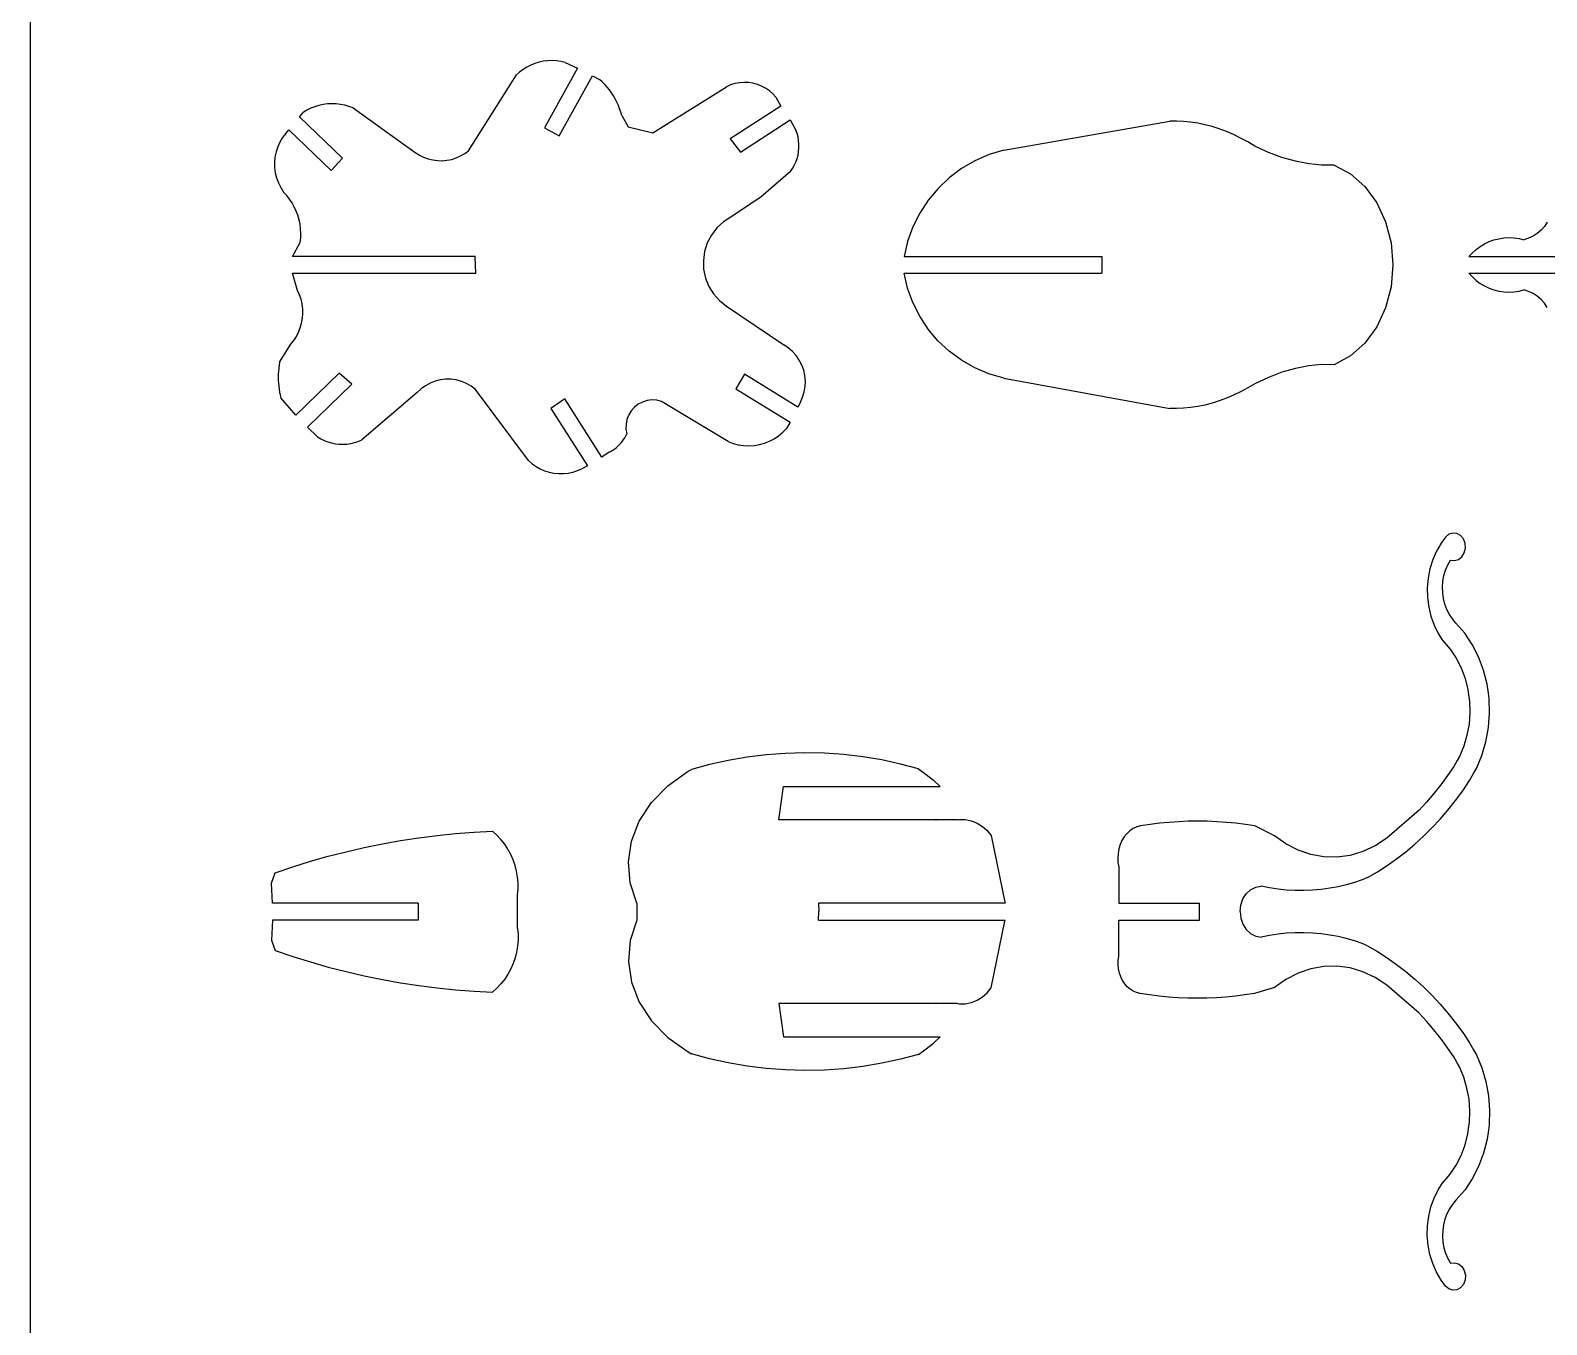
# Model space of a CAD drawing. Extents: x -79 to 65, y -73 to 71.
# Drawn here: x -79.1 to -33.84, y -34.05 to 4.57 of the extents above; entities that cross this region are included whole.
import ezdxf

# ---------------------------------------------------------------- set-up
doc = ezdxf.new("R2010")
doc.units = 0
doc.header["$MEASUREMENT"] = 0
doc.layers.get('0').update_dxf_attribs({"linetype": 'CONTINUOUS'})

msp = doc.modelspace()

# ---------------------------------------------------------------- linework, layer by layer
for p, q in [((-79.103, 71.322), (-79.103, -72.678)), ((-63.918, 3.622), (-64.043, 3.584)), ((-63.789, 3.649), (-63.918, 3.622)), ((-63.659, 3.665), (-63.789, 3.649)), ((-63.528, 3.67), (-63.659, 3.665)), ((-63.397, 3.663), (-63.528, 3.67)), ((-63.268, 3.645), (-63.397, 3.663)), ((-63.14, 3.616), (-63.268, 3.645)), ((-66.021, 0.979), (-64.594, 3.239)), ((-64.497, 3.327), (-64.594, 3.239)), ((-64.392, 3.406), (-64.497, 3.327)), ((-64.281, 3.475), (-64.392, 3.406)), ((-64.164, 3.535), (-64.281, 3.475)), ((-64.043, 3.584), (-64.164, 3.535)), ((-62.768, 3.442), (-63.757, 1.657)), ((-63.315, 1.423), (-62.323, 3.215)), ((-63.14, 3.616), (-62.768, 3.442)), ((-62.323, 3.215), (-62.109, 3.103)), ((-62.03, 3.031), (-62.109, 3.103)), ((-61.954, 2.955), (-62.03, 3.031)), ((-61.883, 2.875), (-61.954, 2.955)), ((-61.816, 2.792), (-61.883, 2.875)), ((-61.753, 2.706), (-61.816, 2.792)), ((-60.52, 1.515), (-58.326, 2.887)), ((-58.201, 2.942), (-58.326, 2.887)), ((-58.071, 2.982), (-58.201, 2.942)), ((-57.937, 3.007), (-58.071, 2.982)), ((-57.801, 3.018), (-57.937, 3.007)), ((-57.665, 3.012), (-57.801, 3.018)), ((-57.531, 2.992), (-57.665, 3.012)), ((-57.399, 2.957), (-57.531, 2.992)), ((-57.273, 2.907), (-57.399, 2.957)), ((-57.152, 2.843), (-57.273, 2.907)), ((-57.04, 2.767), (-57.152, 2.843)), ((-56.937, 2.678), (-57.04, 2.767)), ((-70.612, 2.292), (-70.734, 2.245)), ((-70.488, 2.329), (-70.612, 2.292)), ((-70.361, 2.356), (-70.488, 2.329)), ((-70.232, 2.373), (-70.361, 2.356)), ((-70.102, 2.38), (-70.232, 2.373)), ((-69.972, 2.376), (-70.102, 2.38)), ((-69.843, 2.361), (-69.972, 2.376)), ((-69.715, 2.337), (-69.843, 2.361)), ((-69.59, 2.302), (-69.715, 2.337)), ((-69.468, 2.257), (-69.59, 2.302)), ((-61.695, 2.616), (-61.753, 2.706)), ((-61.642, 2.523), (-61.695, 2.616)), ((-61.593, 2.428), (-61.642, 2.523)), ((-61.549, 2.331), (-61.593, 2.428)), ((-61.511, 2.231), (-61.549, 2.331)), ((-56.704, 2.312), (-58.211, 1.336)), ((-56.844, 2.578), (-56.937, 2.678)), ((-56.844, 2.578), (-56.704, 2.312)), ((-71.066, 1.993), (-70.962, 2.122)), ((-69.78, 0.752), (-71.066, 1.993)), ((-70.85, 2.188), (-70.962, 2.122)), ((-70.734, 2.245), (-70.85, 2.188)), ((-69.468, 2.257), (-67.61, 0.925)), ((-61.477, 2.129), (-61.511, 2.231)), ((-61.449, 2.026), (-61.477, 2.129)), ((-61.449, 2.026), (-61.261, 1.69)), ((-57.908, 0.937), (-56.418, 1.903)), ((-56.418, 1.903), (-56.252, 1.596)), ((-50.045, 0.996), (-45.092, 1.857)), ((-44.885, 1.861), (-45.092, 1.857)), ((-44.676, 1.852), (-44.885, 1.861)), ((-44.466, 1.831), (-44.676, 1.852)), ((-44.254, 1.799), (-44.466, 1.831)), ((-71.57, 1.371), (-71.652, 1.236)), ((-71.474, 1.495), (-71.57, 1.371)), ((-71.474, 1.495), (-71.381, 1.602)), ((-71.381, 1.602), (-70.127, 0.392)), ((-63.757, 1.657), (-63.315, 1.423)), ((-61.261, 1.69), (-60.52, 1.515)), ((-56.215, 1.493), (-56.252, 1.596)), ((-56.186, 1.388), (-56.215, 1.493)), ((-56.167, 1.281), (-56.186, 1.388)), ((-44.041, 1.754), (-44.254, 1.799)), ((-43.828, 1.698), (-44.041, 1.754)), ((-43.614, 1.63), (-43.828, 1.698)), ((-43.4, 1.55), (-43.614, 1.63)), ((-43.186, 1.459), (-43.4, 1.55)), ((-42.973, 1.356), (-43.186, 1.459)), ((-71.767, 0.944), (-71.8, 0.789)), ((-71.718, 1.093), (-71.767, 0.944)), ((-71.652, 1.236), (-71.718, 1.093)), ((-67.61, 0.925), (-67.49, 0.848)), ((-66.136, 0.894), (-66.021, 0.979)), ((-58.211, 1.336), (-57.908, 0.937)), ((-56.186, 0.848), (-56.167, 0.955)), ((-56.158, 1.173), (-56.167, 1.281)), ((-56.167, 0.955), (-56.158, 1.064)), ((-56.158, 1.064), (-56.158, 1.173)), ((-50.045, 0.996), (-50.485, 0.862)), ((-42.762, 1.242), (-42.973, 1.356)), ((-42.552, 1.117), (-42.762, 1.242)), ((-42.146, 0.928), (-42.552, 1.117)), ((-41.741, 0.776), (-42.146, 0.928)), ((-71.8, 0.789), (-71.814, 0.633)), ((-71.814, 0.633), (-71.812, 0.475)), ((-71.812, 0.475), (-71.791, 0.319)), ((-70.127, 0.392), (-69.78, 0.752)), ((-67.49, 0.848), (-67.362, 0.785)), ((-67.362, 0.785), (-67.228, 0.736)), ((-67.228, 0.736), (-67.09, 0.702)), ((-67.09, 0.702), (-66.949, 0.684)), ((-66.949, 0.684), (-66.806, 0.681)), ((-66.806, 0.681), (-66.665, 0.693)), ((-66.665, 0.693), (-66.525, 0.721)), ((-66.525, 0.721), (-66.389, 0.765)), ((-66.389, 0.765), (-66.259, 0.822)), ((-66.259, 0.822), (-66.136, 0.894)), ((-56.351, 0.447), (-56.297, 0.542)), ((-56.297, 0.542), (-56.251, 0.64)), ((-56.251, 0.64), (-56.214, 0.743)), ((-56.214, 0.743), (-56.186, 0.848)), ((-50.907, 0.678), (-51.305, 0.447)), ((-50.485, 0.862), (-50.907, 0.678)), ((-41.339, 0.662), (-41.741, 0.776)), ((-40.942, 0.585), (-41.339, 0.662)), ((-40.555, 0.548), (-40.942, 0.585)), ((-40.178, 0.55), (-40.555, 0.548)), ((-40.178, 0.55), (-39.695, 0.289)), ((-71.791, 0.319), (-71.753, 0.166)), ((-71.753, 0.166), (-71.698, 0.018)), ((-71.698, 0.018), (-71.627, -0.122)), ((-56.414, 0.358), (-57.289, -0.396)), ((-56.414, 0.358), (-56.351, 0.447)), ((-51.673, 0.17), (-52.007, -0.146)), ((-51.305, 0.447), (-51.673, 0.17)), ((-39.695, 0.289), (-39.267, -0.093)), ((-71.627, -0.122), (-71.541, -0.254)), ((-71.449, -0.355), (-71.541, -0.254)), ((-71.364, -0.463), (-71.449, -0.355)), ((-57.289, -0.396), (-58.191, -1.001)), ((-52.007, -0.146), (-52.301, -0.5)), ((-39.267, -0.093), (-38.912, -0.58)), ((-71.288, -0.577), (-71.364, -0.463)), ((-71.222, -0.697), (-71.288, -0.577)), ((-71.164, -0.821), (-71.222, -0.697)), ((-71.116, -0.949), (-71.164, -0.821)), ((-52.553, -0.885), (-52.758, -1.297)), ((-52.301, -0.5), (-52.553, -0.885)), ((-38.912, -0.58), (-38.647, -1.148)), ((-71.078, -1.081), (-71.116, -0.949)), ((-71.05, -1.215), (-71.078, -1.081)), ((-71.033, -1.351), (-71.05, -1.215)), ((-71.026, -1.488), (-71.033, -1.351)), ((-58.61, -1.327), (-58.772, -1.539)), ((-58.415, -1.146), (-58.61, -1.327)), ((-58.191, -1.001), (-58.415, -1.146)), ((-52.758, -1.297), (-52.914, -1.73)), ((-38.647, -1.148), (-38.483, -1.773)), ((-33.906, -1.282), (-34.004, -1.393)), ((-33.824, -1.158), (-33.906, -1.282)), ((-71.272, -2.178), (-71.043, -1.761)), ((-71.043, -1.761), (-71.029, -1.625)), ((-71.029, -1.625), (-71.026, -1.488)), ((-58.895, -1.775), (-58.976, -2.03)), ((-58.772, -1.539), (-58.895, -1.775)), ((-52.914, -1.73), (-53.019, -2.178)), ((-38.483, -1.773), (-38.427, -2.428)), ((-35.821, -1.876), (-35.691, -1.799)), ((-35.691, -1.799), (-35.554, -1.734)), ((-35.554, -1.734), (-35.412, -1.683)), ((-35.412, -1.683), (-35.265, -1.646)), ((-35.265, -1.646), (-35.116, -1.624)), ((-35.116, -1.624), (-34.965, -1.616)), ((-34.965, -1.616), (-34.814, -1.622)), ((-34.814, -1.622), (-34.664, -1.644)), ((-34.664, -1.644), (-34.517, -1.679)), ((-34.376, -1.634), (-34.517, -1.679)), ((-34.241, -1.571), (-34.376, -1.634)), ((-34.117, -1.49), (-34.241, -1.571)), ((-34.004, -1.393), (-34.117, -1.49)), ((-65.819, -2.178), (-71.272, -2.178)), ((-65.805, -2.678), (-65.819, -2.178)), ((-58.976, -2.03), (-59.012, -2.294)), ((-53.019, -2.178), (-47.117, -2.178)), ((-47.117, -2.178), (-47.117, -2.678)), ((-36.157, -2.178), (-36.055, -2.067)), ((-36.157, -2.178), (-29.754, -2.178)), ((-36.055, -2.067), (-35.942, -1.966)), ((-35.942, -1.966), (-35.821, -1.876)), ((-71.272, -2.678), (-65.805, -2.678)), ((-71.124, -3.188), (-71.272, -2.678)), ((-59.012, -2.294), (-59.003, -2.56)), ((-59.003, -2.56), (-58.947, -2.821)), ((-53.019, -2.678), (-47.117, -2.678)), ((-52.915, -3.123), (-53.019, -2.678)), ((-38.427, -2.428), (-38.483, -3.082)), ((-36.157, -2.678), (-36.055, -2.789)), ((-36.157, -2.678), (-29.754, -2.678)), ((-58.947, -2.821), (-58.849, -3.069)), ((-58.849, -3.069), (-58.709, -3.296)), ((-52.759, -3.553), (-52.915, -3.123)), ((-38.483, -3.082), (-38.647, -3.708)), ((-36.055, -2.789), (-35.942, -2.89)), ((-35.942, -2.89), (-35.821, -2.98)), ((-35.821, -2.98), (-35.691, -3.057)), ((-35.691, -3.057), (-35.554, -3.121)), ((-35.554, -3.121), (-35.412, -3.172)), ((-71.066, -3.319), (-71.124, -3.188)), ((-71.021, -3.455), (-71.066, -3.319)), ((-70.99, -3.595), (-71.021, -3.455)), ((-70.972, -3.737), (-70.99, -3.595)), ((-58.709, -3.296), (-58.532, -3.495)), ((-58.532, -3.495), (-58.324, -3.662)), ((-52.554, -3.961), (-52.759, -3.553)), ((-35.412, -3.172), (-35.265, -3.209)), ((-35.265, -3.209), (-35.116, -3.232)), ((-35.116, -3.232), (-34.965, -3.24)), ((-34.965, -3.24), (-34.814, -3.233)), ((-34.814, -3.233), (-34.664, -3.212)), ((-34.664, -3.212), (-34.517, -3.177)), ((-34.376, -3.221), (-34.517, -3.177)), ((-34.241, -3.285), (-34.376, -3.221)), ((-34.117, -3.366), (-34.241, -3.285)), ((-34.004, -3.463), (-34.117, -3.366)), ((-33.906, -3.574), (-34.004, -3.463)), ((-33.824, -3.698), (-33.906, -3.574)), ((-71.004, -4.165), (-70.98, -4.023)), ((-70.98, -4.023), (-70.969, -3.881)), ((-70.969, -3.881), (-70.972, -3.737)), ((-58.324, -3.662), (-56.614, -4.819)), ((-52.303, -4.343), (-52.554, -3.961)), ((-38.647, -3.708), (-38.912, -4.276)), ((-71.159, -4.564), (-71.094, -4.436)), ((-71.094, -4.436), (-71.043, -4.303)), ((-71.043, -4.303), (-71.004, -4.165)), ((-52.008, -4.692), (-52.303, -4.343)), ((-38.912, -4.276), (-39.267, -4.762)), ((-71.661, -5.336), (-71.324, -4.798)), ((-71.324, -4.798), (-71.236, -4.685)), ((-71.236, -4.685), (-71.159, -4.564)), ((-56.476, -4.908), (-56.614, -4.819)), ((-56.352, -5.015), (-56.476, -4.908)), ((-51.674, -5.004), (-52.008, -4.692)), ((-39.267, -4.762), (-39.695, -5.145)), ((-71.676, -5.424), (-71.687, -5.513)), ((-71.661, -5.336), (-71.676, -5.424)), ((-56.241, -5.137), (-56.352, -5.015)), ((-56.148, -5.272), (-56.241, -5.137)), ((-56.072, -5.417), (-56.148, -5.272)), ((-56.016, -5.572), (-56.072, -5.417)), ((-51.306, -5.276), (-51.674, -5.004)), ((-50.908, -5.503), (-51.306, -5.276)), ((-40.555, -5.404), (-40.942, -5.441)), ((-40.178, -5.406), (-40.555, -5.404)), ((-39.695, -5.145), (-40.178, -5.406)), ((-71.7, -5.691), (-71.702, -5.78)), ((-71.702, -5.78), (-71.7, -5.87)), ((-71.695, -5.602), (-71.7, -5.691)), ((-71.7, -5.87), (-71.695, -5.959)), ((-71.687, -5.513), (-71.695, -5.602)), ((-69.884, -5.659), (-71.176, -6.91)), ((-69.503, -5.986), (-69.884, -5.659)), ((-66.864, -5.858), (-67.02, -5.897)), ((-66.705, -5.839), (-66.864, -5.858)), ((-66.545, -5.84), (-66.705, -5.839)), ((-66.386, -5.862), (-66.545, -5.84)), ((-66.232, -5.905), (-66.386, -5.862)), ((-57.786, -5.694), (-58.041, -6.124)), ((-56.194, -6.678), (-57.786, -5.694)), ((-55.981, -5.732), (-56.016, -5.572)), ((-55.966, -5.895), (-55.981, -5.732)), ((-50.486, -5.682), (-50.908, -5.503)), ((-50.045, -5.81), (-50.486, -5.682)), ((-50.045, -5.81), (-45.092, -6.713)), ((-42.146, -5.784), (-42.552, -5.973)), ((-41.741, -5.632), (-42.146, -5.784)), ((-41.339, -5.517), (-41.741, -5.632)), ((-40.942, -5.441), (-41.339, -5.517)), ((-71.695, -5.959), (-71.686, -6.048)), ((-71.686, -6.048), (-71.675, -6.137)), ((-71.675, -6.137), (-71.66, -6.225)), ((-71.66, -6.225), (-71.642, -6.312)), ((-71.642, -6.312), (-71.621, -6.399)), ((-70.829, -7.27), (-69.503, -5.986)), ((-67.555, -6.238), (-69.211, -7.65)), ((-67.438, -6.127), (-67.555, -6.238)), ((-67.309, -6.033), (-67.438, -6.127)), ((-67.169, -5.955), (-67.309, -6.033)), ((-67.02, -5.897), (-67.169, -5.955)), ((-66.084, -5.966), (-66.232, -5.905)), ((-65.945, -6.046), (-66.084, -5.966)), ((-65.818, -6.143), (-65.945, -6.046)), ((-64.229, -8.269), (-65.818, -6.143)), ((-58.041, -6.124), (-56.421, -7.126)), ((-56.048, -6.378), (-56, -6.221)), ((-56, -6.221), (-55.972, -6.059)), ((-55.972, -6.059), (-55.966, -5.895)), ((-43.186, -6.315), (-43.4, -6.406)), ((-42.973, -6.212), (-43.186, -6.315)), ((-42.762, -6.098), (-42.973, -6.212)), ((-42.552, -5.973), (-42.762, -6.098)), ((-71.176, -6.91), (-71.621, -6.399)), ((-63.151, -6.43), (-63.561, -6.716)), ((-63.561, -6.716), (-62.474, -8.423)), ((-62.044, -8.167), (-63.151, -6.43)), ((-61.165, -6.784), (-61.241, -6.907)), ((-61.069, -6.677), (-61.165, -6.784)), ((-60.955, -6.588), (-61.069, -6.677)), ((-60.828, -6.521), (-60.955, -6.588)), ((-60.69, -6.478), (-60.828, -6.521)), ((-60.547, -6.46), (-60.69, -6.478)), ((-60.403, -6.468), (-60.547, -6.46)), ((-60.263, -6.501), (-60.403, -6.468)), ((-58.27, -7.698), (-60.263, -6.501)), ((-56.116, -6.528), (-56.194, -6.678)), ((-56.116, -6.528), (-56.048, -6.378)), ((-44.885, -6.716), (-45.092, -6.713)), ((-44.676, -6.708), (-44.885, -6.716)), ((-44.466, -6.687), (-44.676, -6.708)), ((-44.254, -6.655), (-44.466, -6.687)), ((-44.041, -6.61), (-44.254, -6.655)), ((-43.828, -6.554), (-44.041, -6.61)), ((-43.614, -6.486), (-43.828, -6.554)), ((-43.4, -6.406), (-43.614, -6.486)), ((-61.321, -7.183), (-61.323, -7.327)), ((-61.293, -7.042), (-61.321, -7.183)), ((-61.241, -6.907), (-61.293, -7.042)), ((-56.421, -7.126), (-56.533, -7.308)), ((-70.53, -7.556), (-70.829, -7.27)), ((-70.53, -7.556), (-70.432, -7.617)), ((-70.432, -7.617), (-70.328, -7.668)), ((-70.328, -7.668), (-70.221, -7.711)), ((-69.316, -7.696), (-69.211, -7.65)), ((-61.47, -7.743), (-61.43, -7.693)), ((-61.43, -7.693), (-61.393, -7.64)), ((-61.393, -7.64), (-61.358, -7.585)), ((-61.358, -7.585), (-61.327, -7.528)), ((-61.327, -7.528), (-61.299, -7.47)), ((-61.323, -7.327), (-61.299, -7.47)), ((-57.184, -7.748), (-57.036, -7.689)), ((-57.036, -7.689), (-56.896, -7.615)), ((-56.896, -7.615), (-56.764, -7.526)), ((-56.764, -7.526), (-56.643, -7.423)), ((-56.643, -7.423), (-56.533, -7.308)), ((-70.221, -7.711), (-70.111, -7.743)), ((-70.111, -7.743), (-69.997, -7.767)), ((-69.997, -7.767), (-69.883, -7.78)), ((-69.883, -7.78), (-69.768, -7.783)), ((-69.768, -7.783), (-69.652, -7.776)), ((-69.652, -7.776), (-69.538, -7.759)), ((-69.538, -7.759), (-69.426, -7.733)), ((-69.426, -7.733), (-69.316, -7.696)), ((-61.825, -8.021), (-62.044, -8.167)), ((-61.825, -8.021), (-61.767, -7.991)), ((-61.767, -7.991), (-61.712, -7.957)), ((-61.712, -7.957), (-61.659, -7.92)), ((-61.659, -7.92), (-61.608, -7.88)), ((-61.608, -7.88), (-61.56, -7.837)), ((-61.56, -7.837), (-61.514, -7.791)), ((-61.514, -7.791), (-61.47, -7.743)), ((-58.27, -7.698), (-58.122, -7.755)), ((-58.122, -7.755), (-57.968, -7.796)), ((-57.968, -7.796), (-57.811, -7.82)), ((-57.811, -7.82), (-57.652, -7.828)), ((-57.652, -7.828), (-57.494, -7.818)), ((-57.494, -7.818), (-57.337, -7.792)), ((-57.337, -7.792), (-57.184, -7.748)), ((-64.229, -8.269), (-64.121, -8.363)), ((-64.121, -8.363), (-64.004, -8.445)), ((-64.004, -8.445), (-63.88, -8.514)), ((-63.88, -8.514), (-63.749, -8.571)), ((-63.749, -8.571), (-63.613, -8.614)), ((-62.907, -8.612), (-62.771, -8.569)), ((-62.771, -8.569), (-62.64, -8.512)), ((-62.474, -8.423), (-62.64, -8.512)), ((-63.613, -8.614), (-63.473, -8.642)), ((-63.473, -8.642), (-63.331, -8.657)), ((-63.331, -8.657), (-63.188, -8.656)), ((-63.188, -8.656), (-63.046, -8.641)), ((-63.046, -8.641), (-62.907, -8.612)), ((-36.988, -10.732), (-37.127, -10.969)), ((-36.854, -10.555), (-36.988, -10.732)), ((-36.756, -10.469), (-36.854, -10.555)), ((-36.639, -10.43), (-36.756, -10.469)), ((-36.518, -10.441), (-36.639, -10.43)), ((-36.407, -10.503), (-36.518, -10.441)), ((-36.322, -10.606), (-36.407, -10.503)), ((-36.271, -10.738), (-36.322, -10.606)), ((-36.262, -10.883), (-36.271, -10.738)), ((-37.239, -11.225), (-37.323, -11.495)), ((-37.127, -10.969), (-37.239, -11.225)), ((-36.789, -11.379), (-36.708, -11.235)), ((-36.708, -11.235), (-36.587, -11.253)), ((-36.587, -11.253), (-36.469, -11.22)), ((-36.469, -11.22), (-36.367, -11.14)), ((-36.367, -11.14), (-36.296, -11.023)), ((-36.296, -11.023), (-36.262, -10.883)), ((-37.323, -11.495), (-37.378, -11.777)), ((-36.934, -11.868), (-36.903, -11.698)), ((-36.903, -11.698), (-36.854, -11.534)), ((-36.854, -11.534), (-36.789, -11.379)), ((-37.378, -11.777), (-37.402, -12.064)), ((-37.402, -12.064), (-37.396, -12.353)), ((-36.946, -12.041), (-36.934, -11.868)), ((-36.94, -12.214), (-36.946, -12.041)), ((-36.916, -12.385), (-36.94, -12.214)), ((-37.396, -12.353), (-37.36, -12.638)), ((-37.36, -12.638), (-37.294, -12.916)), ((-36.875, -12.552), (-36.916, -12.385)), ((-36.815, -12.71), (-36.875, -12.552)), ((-37.294, -12.916), (-37.199, -13.181)), ((-36.74, -12.859), (-36.815, -12.71)), ((-36.649, -12.994), (-36.74, -12.859)), ((-36.545, -13.115), (-36.649, -12.994)), ((-36.285, -13.418), (-36.545, -13.115)), ((-37.199, -13.181), (-37.077, -13.43)), ((-37.077, -13.43), (-36.954, -13.62)), ((-36.059, -13.757), (-36.285, -13.418)), ((-36.954, -13.62), (-36.721, -13.891)), ((-36.721, -13.891), (-36.541, -14.161)), ((-35.87, -14.128), (-36.059, -13.757)), ((-36.541, -14.161), (-36.391, -14.455)), ((-36.391, -14.455), (-36.274, -14.77)), ((-35.722, -14.524), (-35.87, -14.128)), ((-36.274, -14.77), (-36.19, -15.1)), ((-35.618, -14.94), (-35.722, -14.524)), ((-36.19, -15.1), (-36.158, -15.329)), ((-36.158, -15.329), (-36.143, -15.441)), ((-35.579, -15.213), (-35.618, -14.94)), ((-35.558, -15.368), (-35.579, -15.213)), ((-35.543, -15.802), (-35.558, -15.368)), ((-36.131, -15.785), (-36.156, -16.129)), ((-36.143, -15.441), (-36.131, -15.785)), ((-35.575, -16.235), (-35.543, -15.802)), ((-36.156, -16.129), (-36.218, -16.466)), ((-35.652, -16.659), (-35.575, -16.235)), ((-36.218, -16.466), (-36.314, -16.791)), ((-35.773, -17.068), (-35.652, -16.659)), ((-57.707, -17.118), (-58.272, -17.215)), ((-57.136, -17.048), (-57.707, -17.118)), ((-56.559, -17.005), (-57.136, -17.048)), ((-55.979, -16.989), (-56.559, -17.005)), ((-55.4, -17.001), (-55.979, -16.989)), ((-54.823, -17.041), (-55.4, -17.001)), ((-54.25, -17.108), (-54.823, -17.041)), ((-53.685, -17.202), (-54.25, -17.108)), ((-36.444, -17.099), (-36.509, -17.214)), ((-36.314, -16.791), (-36.444, -17.099)), ((-35.937, -17.456), (-35.773, -17.068)), ((-60.069, -17.973), (-59.47, -17.541)), ((-59.47, -17.541), (-59.368, -17.49)), ((-58.826, -17.34), (-59.368, -17.49)), ((-58.272, -17.215), (-58.826, -17.34)), ((-53.129, -17.323), (-53.685, -17.202)), ((-52.585, -17.47), (-53.129, -17.323)), ((-52.585, -17.47), (-52.356, -17.634)), ((-52.356, -17.634), (-52.141, -17.807)), ((-36.612, -17.397), (-36.794, -17.667)), ((-36.509, -17.214), (-36.612, -17.397)), ((-36.14, -17.815), (-36.022, -17.607)), ((-36.022, -17.607), (-35.937, -17.456)), ((-60.559, -18.474), (-60.069, -17.973)), ((-56.754, -18.984), (-56.616, -17.99)), ((-56.616, -17.99), (-51.941, -17.99)), ((-52.141, -17.807), (-51.941, -17.99)), ((-36.995, -17.94), (-37.204, -18.203)), ((-36.794, -17.667), (-36.995, -17.94)), ((-36.345, -18.12), (-36.14, -17.815)), ((-60.924, -19.031), (-60.559, -18.474)), ((-37.421, -18.457), (-37.647, -18.699)), ((-37.204, -18.203), (-37.421, -18.457)), ((-36.786, -18.698), (-36.561, -18.414)), ((-36.561, -18.414), (-36.345, -18.12)), ((-52.07, -18.985), (-56.754, -18.984)), ((-52.07, -18.985), (-52.063, -18.984)), ((-51.43, -18.984), (-52.063, -18.984)), ((-51.43, -18.984), (-51.383, -18.977)), ((-51.383, -18.977), (-51.196, -18.982)), ((-51.196, -18.982), (-51.012, -19.019)), ((-37.647, -18.699), (-38.612, -19.535)), ((-37.264, -19.232), (-37.021, -18.971)), ((-37.021, -18.971), (-36.786, -18.698)), ((-67.503, -19.525), (-66.956, -19.456)), ((-66.956, -19.456), (-66.407, -19.399)), ((-66.407, -19.399), (-65.856, -19.357)), ((-65.856, -19.357), (-65.305, -19.328)), ((-65.173, -19.447), (-65.305, -19.328)), ((-65.053, -19.577), (-65.173, -19.447)), ((-61.155, -19.627), (-60.924, -19.031)), ((-51.012, -19.019), (-50.838, -19.087)), ((-50.838, -19.087), (-50.678, -19.184)), ((-50.678, -19.184), (-50.536, -19.307)), ((-50.536, -19.307), (-50.418, -19.452)), ((-50.418, -19.452), (-50.008, -21.448)), ((-46.367, -19.402), (-46.447, -19.5)), ((-46.277, -19.319), (-46.367, -19.402)), ((-46.178, -19.252), (-46.277, -19.319)), ((-46.071, -19.202), (-46.178, -19.252)), ((-45.961, -19.171), (-46.071, -19.202)), ((-45.678, -19.127), (-45.961, -19.171)), ((-45.394, -19.092), (-45.678, -19.127)), ((-45.11, -19.064), (-45.394, -19.092)), ((-44.825, -19.044), (-45.11, -19.064)), ((-44.54, -19.032), (-44.825, -19.044)), ((-44.254, -19.028), (-44.54, -19.032)), ((-43.969, -19.032), (-44.254, -19.028)), ((-43.684, -19.044), (-43.969, -19.032)), ((-43.399, -19.064), (-43.684, -19.044)), ((-43.115, -19.092), (-43.399, -19.064)), ((-42.831, -19.127), (-43.115, -19.092)), ((-42.548, -19.171), (-42.831, -19.127)), ((-41.961, -19.465), (-42.548, -19.171)), ((-37.516, -19.481), (-37.264, -19.232)), ((-69.672, -19.939), (-69.134, -19.816)), ((-69.134, -19.816), (-68.593, -19.706)), ((-68.593, -19.706), (-68.049, -19.609)), ((-68.049, -19.609), (-67.503, -19.525)), ((-64.943, -19.717), (-65.053, -19.577)), ((-64.845, -19.865), (-64.943, -19.717)), ((-64.76, -20.021), (-64.845, -19.865)), ((-61.225, -20.105), (-61.155, -19.627)), ((-46.609, -19.857), (-46.633, -19.991)), ((-46.569, -19.729), (-46.609, -19.857)), ((-46.515, -19.61), (-46.569, -19.729)), ((-46.447, -19.5), (-46.515, -19.61)), ((-41.623, -19.708), (-41.961, -19.465)), ((-41.261, -19.896), (-41.623, -19.708)), ((-40.882, -20.025), (-41.261, -19.896)), ((-38.957, -19.763), (-39.324, -19.936)), ((-38.612, -19.535), (-38.957, -19.763)), ((-38.045, -19.943), (-37.777, -19.719)), ((-37.777, -19.719), (-37.516, -19.481)), ((-71.265, -20.39), (-70.738, -20.226)), ((-70.738, -20.226), (-70.207, -20.076)), ((-70.207, -20.076), (-69.672, -19.939)), ((-64.688, -20.183), (-64.76, -20.021)), ((-64.63, -20.351), (-64.688, -20.183)), ((-64.586, -20.522), (-64.63, -20.351)), ((-61.246, -20.245), (-61.225, -20.105)), ((-61.193, -20.868), (-61.246, -20.245)), ((-46.633, -19.991), (-46.642, -20.127)), ((-46.642, -20.127), (-46.635, -20.263)), ((-46.635, -20.263), (-46.612, -20.396)), ((-40.492, -20.095), (-40.882, -20.025)), ((-40.098, -20.103), (-40.492, -20.095)), ((-39.706, -20.05), (-40.098, -20.103)), ((-39.324, -19.936), (-39.706, -20.05)), ((-38.89, -20.537), (-38.602, -20.353)), ((-38.602, -20.353), (-38.32, -20.155)), ((-38.32, -20.155), (-38.045, -19.943)), ((-71.906, -20.879), (-71.789, -20.566)), ((-71.789, -20.566), (-71.265, -20.39)), ((-64.556, -20.697), (-64.586, -20.522)), ((-64.541, -20.874), (-64.556, -20.697)), ((-46.612, -20.396), (-46.609, -21.479)), ((-39.346, -20.779), (-39.579, -20.859)), ((-39.185, -20.708), (-39.346, -20.779)), ((-39.185, -20.708), (-38.89, -20.537)), ((-71.878, -21.479), (-71.906, -20.879)), ((-64.555, -21.229), (-64.54, -21.052)), ((-64.555, -22.229), (-64.555, -21.229)), ((-64.54, -21.052), (-64.541, -20.874)), ((-60.998, -21.479), (-61.193, -20.868)), ((-42.907, -21.35), (-42.806, -21.193)), ((-42.806, -21.193), (-42.675, -21.073)), ((-42.675, -21.073), (-42.523, -20.997)), ((-42.523, -20.997), (-42.359, -20.971)), ((-42.11, -21.02), (-42.359, -20.971)), ((-41.857, -21.058), (-42.11, -21.02)), ((-41.601, -21.083), (-41.857, -21.058)), ((-41.343, -21.097), (-41.601, -21.083)), ((-41.084, -21.099), (-41.343, -21.097)), ((-40.826, -21.088), (-41.084, -21.099)), ((-40.57, -21.066), (-40.826, -21.088)), ((-40.315, -21.032), (-40.57, -21.066)), ((-40.065, -20.986), (-40.315, -21.032)), ((-39.819, -20.928), (-40.065, -20.986)), ((-39.579, -20.859), (-39.819, -20.928)), ((-67.53, -21.479), (-71.878, -21.479)), ((-67.53, -21.479), (-67.53, -21.979)), ((-60.998, -21.479), (-60.998, -21.979)), ((-55.573, -21.479), (-55.561, -21.729)), ((-50.007, -21.479), (-55.573, -21.479)), ((-50.008, -21.448), (-50.007, -21.479)), ((-46.609, -21.479), (-44.201, -21.479)), ((-44.201, -21.979), (-44.201, -21.479)), ((-42.992, -21.729), (-42.97, -21.533)), ((-42.97, -21.533), (-42.907, -21.35)), ((-71.878, -21.979), (-71.906, -22.578)), ((-67.53, -21.979), (-71.878, -21.979)), ((-60.998, -21.979), (-61.193, -22.589)), ((-55.573, -21.979), (-55.561, -21.729)), ((-55.573, -21.979), (-50.007, -21.979)), ((-50.418, -24.006), (-50.008, -22.009)), ((-50.008, -22.009), (-50.007, -21.979)), ((-46.612, -23.061), (-46.609, -21.979)), ((-46.609, -21.979), (-44.201, -21.979)), ((-42.992, -21.729), (-42.97, -21.925)), ((-42.97, -21.925), (-42.907, -22.107)), ((-42.907, -22.107), (-42.806, -22.264)), ((-71.906, -22.578), (-71.789, -22.892)), ((-64.541, -22.583), (-64.556, -22.76)), ((-64.555, -22.229), (-64.54, -22.406)), ((-64.54, -22.406), (-64.541, -22.583)), ((-61.193, -22.589), (-61.246, -23.213)), ((-42.806, -22.264), (-42.675, -22.385)), ((-42.675, -22.385), (-42.523, -22.46)), ((-42.523, -22.46), (-42.359, -22.486)), ((-42.11, -22.437), (-42.359, -22.486)), ((-41.857, -22.4), (-42.11, -22.437)), ((-41.601, -22.374), (-41.857, -22.4)), ((-41.343, -22.36), (-41.601, -22.374)), ((-41.084, -22.359), (-41.343, -22.36)), ((-40.826, -22.369), (-41.084, -22.359)), ((-40.57, -22.392), (-40.826, -22.369)), ((-40.315, -22.426), (-40.57, -22.392)), ((-40.065, -22.472), (-40.315, -22.426)), ((-39.819, -22.529), (-40.065, -22.472)), ((-39.579, -22.598), (-39.819, -22.529)), ((-39.346, -22.678), (-39.579, -22.598)), ((-71.789, -22.892), (-71.265, -23.068)), ((-71.265, -23.068), (-70.738, -23.231)), ((-64.586, -22.935), (-64.63, -23.107)), ((-64.556, -22.76), (-64.586, -22.935)), ((-46.629, -23.186), (-46.612, -23.061)), ((-39.185, -22.75), (-39.346, -22.678)), ((-39.185, -22.75), (-38.89, -22.92)), ((-38.89, -22.92), (-38.602, -23.105)), ((-70.738, -23.231), (-70.207, -23.381)), ((-70.207, -23.381), (-69.672, -23.518)), ((-69.672, -23.518), (-69.134, -23.642)), ((-64.76, -23.437), (-64.845, -23.593)), ((-64.688, -23.275), (-64.76, -23.437)), ((-64.63, -23.107), (-64.688, -23.275)), ((-61.246, -23.213), (-61.225, -23.352)), ((-61.225, -23.352), (-61.155, -23.831)), ((-46.632, -23.312), (-46.629, -23.186)), ((-46.62, -23.437), (-46.632, -23.312)), ((-46.594, -23.56), (-46.62, -23.437)), ((-40.882, -23.432), (-41.261, -23.562)), ((-40.492, -23.363), (-40.882, -23.432)), ((-40.098, -23.354), (-40.492, -23.363)), ((-39.706, -23.408), (-40.098, -23.354)), ((-39.324, -23.521), (-39.706, -23.408)), ((-38.957, -23.694), (-39.324, -23.521)), ((-38.602, -23.105), (-38.32, -23.303)), ((-38.32, -23.303), (-38.045, -23.514)), ((-38.045, -23.514), (-37.777, -23.739)), ((-69.134, -23.642), (-68.593, -23.752)), ((-68.593, -23.752), (-68.049, -23.849)), ((-68.049, -23.849), (-67.503, -23.932)), ((-67.503, -23.932), (-66.956, -24.002)), ((-65.053, -23.88), (-65.173, -24.01)), ((-64.943, -23.741), (-65.053, -23.88)), ((-64.845, -23.593), (-64.943, -23.741)), ((-61.155, -23.831), (-60.924, -24.427)), ((-46.554, -23.676), (-46.594, -23.56)), ((-46.5, -23.785), (-46.554, -23.676)), ((-46.434, -23.884), (-46.5, -23.785)), ((-46.358, -23.971), (-46.434, -23.884)), ((-46.272, -24.044), (-46.358, -23.971)), ((-41.623, -23.75), (-41.961, -23.992)), ((-41.261, -23.562), (-41.623, -23.75)), ((-38.612, -23.922), (-38.957, -23.694)), ((-37.647, -24.758), (-38.612, -23.922)), ((-37.777, -23.739), (-37.516, -23.976)), ((-37.516, -23.976), (-37.264, -24.225)), ((-66.956, -24.002), (-66.407, -24.058)), ((-66.407, -24.058), (-65.856, -24.101)), ((-65.856, -24.101), (-65.305, -24.13)), ((-65.173, -24.01), (-65.305, -24.13)), ((-60.924, -24.427), (-60.559, -24.983)), ((-51.196, -24.475), (-51.012, -24.438)), ((-51.012, -24.438), (-50.838, -24.37)), ((-50.838, -24.37), (-50.678, -24.274)), ((-50.678, -24.274), (-50.536, -24.151)), ((-50.536, -24.151), (-50.418, -24.006)), ((-46.178, -24.102), (-46.272, -24.044)), ((-46.078, -24.144), (-46.178, -24.102)), ((-45.975, -24.169), (-46.078, -24.144)), ((-45.692, -24.212), (-45.975, -24.169)), ((-45.408, -24.248), (-45.692, -24.212)), ((-45.124, -24.276), (-45.408, -24.248)), ((-44.839, -24.296), (-45.124, -24.276)), ((-44.554, -24.307), (-44.839, -24.296)), ((-44.269, -24.311), (-44.554, -24.307)), ((-43.983, -24.307), (-44.269, -24.311)), ((-43.698, -24.296), (-43.983, -24.307)), ((-43.414, -24.276), (-43.698, -24.296)), ((-43.129, -24.248), (-43.414, -24.276)), ((-42.846, -24.212), (-43.129, -24.248)), ((-42.563, -24.169), (-42.846, -24.212)), ((-41.961, -23.992), (-42.563, -24.169)), ((-37.264, -24.225), (-37.021, -24.487)), ((-52.07, -24.472), (-56.754, -24.474)), ((-56.754, -24.474), (-56.616, -25.468)), ((-52.07, -24.472), (-52.063, -24.474)), ((-51.43, -24.474), (-52.063, -24.474)), ((-51.43, -24.474), (-51.383, -24.48)), ((-51.383, -24.48), (-51.196, -24.475)), ((-37.421, -25.001), (-37.647, -24.758)), ((-37.021, -24.487), (-36.786, -24.76)), ((-36.786, -24.76), (-36.561, -25.043)), ((-60.559, -24.983), (-60.069, -25.484)), ((-37.204, -25.254), (-37.421, -25.001)), ((-36.995, -25.517), (-37.204, -25.254)), ((-36.561, -25.043), (-36.345, -25.338)), ((-36.345, -25.338), (-36.14, -25.642)), ((-60.069, -25.484), (-59.47, -25.916)), ((-56.616, -25.468), (-51.941, -25.468)), ((-52.356, -25.824), (-52.141, -25.65)), ((-52.141, -25.65), (-51.941, -25.468)), ((-36.794, -25.791), (-36.995, -25.517)), ((-36.612, -26.061), (-36.794, -25.791)), ((-36.14, -25.642), (-36.022, -25.85)), ((-59.47, -25.916), (-59.368, -25.968)), ((-58.826, -26.118), (-59.368, -25.968)), ((-58.272, -26.242), (-58.826, -26.118)), ((-57.707, -26.339), (-58.272, -26.242)), ((-53.129, -26.134), (-53.685, -26.255)), ((-52.585, -25.987), (-53.129, -26.134)), ((-52.585, -25.987), (-52.356, -25.824)), ((-36.509, -26.244), (-36.612, -26.061)), ((-36.444, -26.359), (-36.509, -26.244)), ((-36.022, -25.85), (-35.937, -26.002)), ((-35.937, -26.002), (-35.773, -26.389)), ((-57.136, -26.41), (-57.707, -26.339)), ((-56.559, -26.453), (-57.136, -26.41)), ((-55.979, -26.468), (-56.559, -26.453)), ((-55.4, -26.456), (-55.979, -26.468)), ((-54.823, -26.417), (-55.4, -26.456)), ((-54.25, -26.35), (-54.823, -26.417)), ((-53.685, -26.255), (-54.25, -26.35)), ((-36.314, -26.667), (-36.444, -26.359)), ((-36.218, -26.992), (-36.314, -26.667)), ((-35.773, -26.389), (-35.652, -26.799)), ((-36.156, -27.329), (-36.218, -26.992)), ((-35.652, -26.799), (-35.575, -27.223)), ((-36.131, -27.672), (-36.156, -27.329)), ((-35.575, -27.223), (-35.543, -27.655)), ((-36.158, -28.128), (-36.143, -28.017)), ((-36.143, -28.017), (-36.131, -27.672)), ((-35.543, -27.655), (-35.558, -28.089)), ((-36.274, -28.687), (-36.19, -28.357)), ((-36.19, -28.357), (-36.158, -28.128)), ((-35.579, -28.245), (-35.618, -28.518)), ((-35.558, -28.089), (-35.579, -28.245)), ((-36.391, -29.002), (-36.274, -28.687)), ((-35.722, -28.933), (-35.87, -29.33)), ((-35.618, -28.518), (-35.722, -28.933)), ((-36.721, -29.566), (-36.541, -29.297)), ((-36.541, -29.297), (-36.391, -29.002)), ((-35.87, -29.33), (-36.059, -29.701)), ((-37.077, -30.027), (-36.954, -29.838)), ((-36.954, -29.838), (-36.721, -29.566)), ((-36.059, -29.701), (-36.285, -30.04)), ((-37.294, -30.542), (-37.199, -30.276)), ((-37.199, -30.276), (-37.077, -30.027)), ((-36.285, -30.04), (-36.545, -30.342)), ((-37.36, -30.819), (-37.294, -30.542)), ((-36.815, -30.747), (-36.875, -30.906)), ((-36.74, -30.599), (-36.815, -30.747)), ((-36.649, -30.463), (-36.74, -30.599)), ((-36.545, -30.342), (-36.649, -30.463)), ((-37.402, -31.394), (-37.396, -31.105)), ((-37.396, -31.105), (-37.36, -30.819)), ((-36.916, -31.072), (-36.94, -31.243)), ((-36.875, -30.906), (-36.916, -31.072)), ((-37.378, -31.681), (-37.402, -31.394)), ((-37.323, -31.962), (-37.378, -31.681)), ((-36.94, -31.243), (-36.946, -31.417)), ((-36.946, -31.417), (-36.934, -31.59)), ((-36.934, -31.59), (-36.903, -31.76)), ((-37.239, -32.233), (-37.323, -31.962)), ((-36.903, -31.76), (-36.854, -31.923)), ((-36.854, -31.923), (-36.789, -32.078)), ((-36.789, -32.078), (-36.708, -32.222)), ((-37.127, -32.489), (-37.239, -32.233)), ((-36.988, -32.725), (-37.127, -32.489)), ((-36.708, -32.222), (-36.587, -32.204)), ((-36.587, -32.204), (-36.469, -32.237)), ((-36.469, -32.237), (-36.367, -32.317)), ((-36.367, -32.317), (-36.296, -32.435)), ((-36.296, -32.435), (-36.262, -32.575)), ((-36.262, -32.575), (-36.271, -32.72)), ((-36.854, -32.903), (-36.988, -32.725)), ((-36.756, -32.988), (-36.854, -32.903)), ((-36.639, -33.028), (-36.756, -32.988)), ((-36.518, -33.016), (-36.639, -33.028)), ((-36.407, -32.955), (-36.518, -33.016)), ((-36.322, -32.852), (-36.407, -32.955)), ((-36.271, -32.72), (-36.322, -32.852))]:
    msp.add_line(p, q)

doc.saveas('drawing.dxf')
